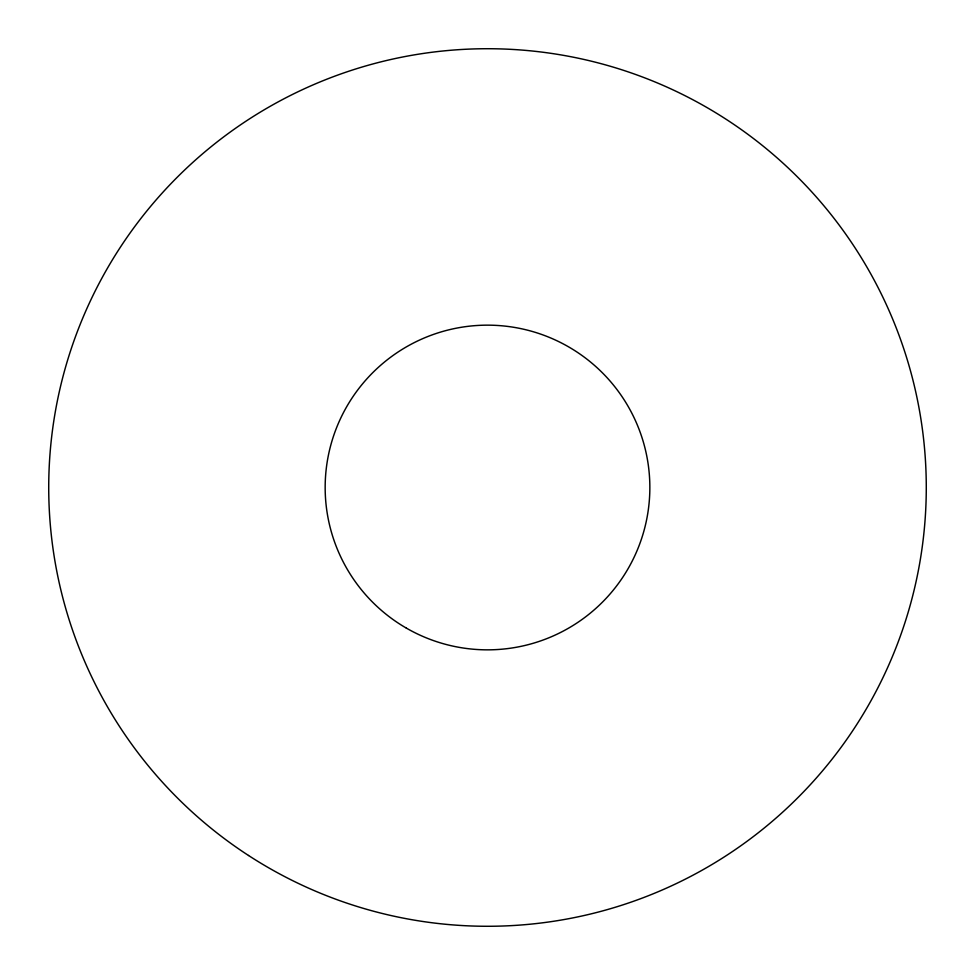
<?xml version="1.0" encoding="UTF-8"?>
<svg xmlns="http://www.w3.org/2000/svg" width="975" height="975" viewBox="0 0 975 975"><rect width="100%" height="100%" fill="white"/><g stroke="black" fill="none" stroke-linecap="round" stroke-linejoin="round"><path stroke-width="1.46" d="M248.527 855.489A438.774 438.774 0 0 0 925.677 510.461A438.774 438.774 0 0 0 288.295 96.549A438.774 438.774 0 0 0 248.527 855.489M406.331 628.095A162.35 162.35 0 0 0 649.85 487.5A162.35 162.35 0 0 0 406.331 346.905A162.35 162.35 0 0 0 406.331 628.095"/></g></svg>
